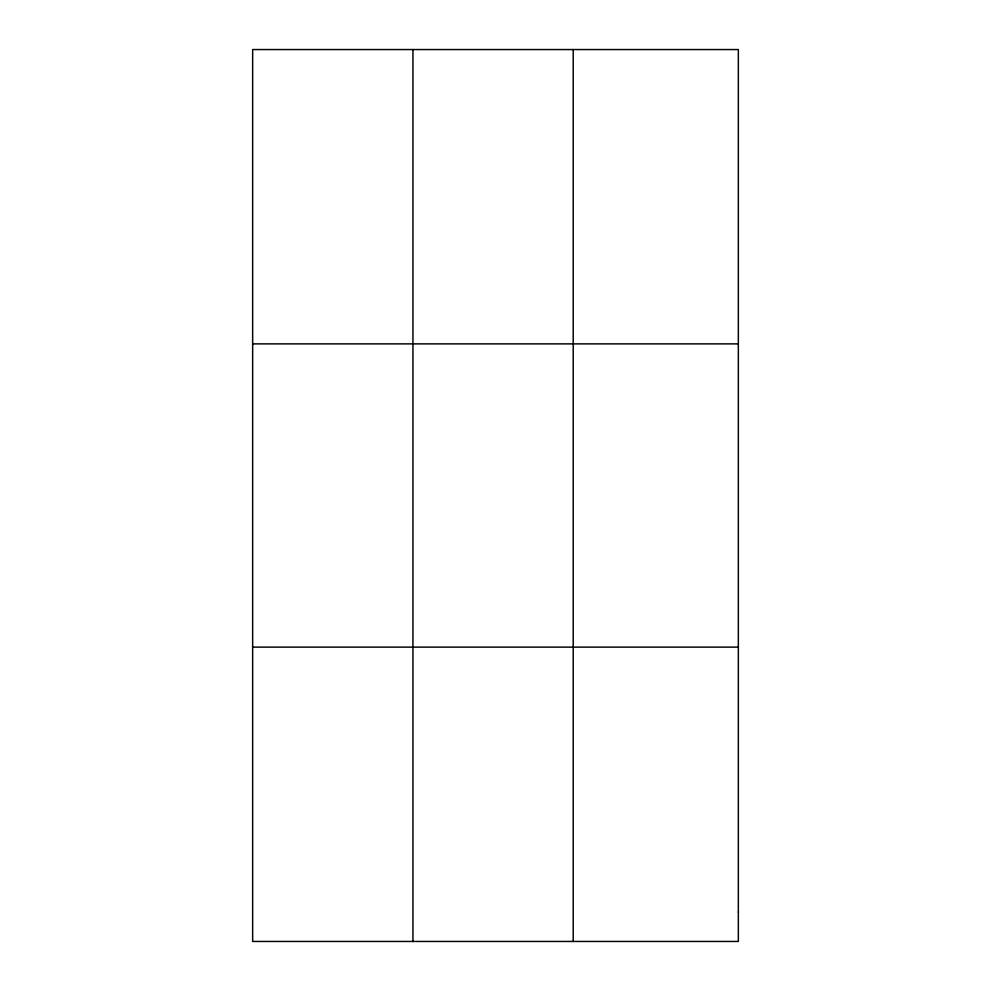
<?xml version="1.0" encoding="UTF-8"?>
<svg xmlns="http://www.w3.org/2000/svg" width="991" height="991" viewBox="0 0 991 991"><rect width="100%" height="100%" fill="white"/><g stroke="black" fill="none" stroke-linecap="round" stroke-linejoin="round"><path stroke-width="1.49" d="M412.937 49.55L412.937 941.45M573.207 49.55L573.207 941.45M252.655 343.877L738.345 343.877M252.655 647.123L738.345 647.123M738.345 912.017L738.345 941.45L252.655 941.45L252.655 49.55L738.345 49.55L738.345 912.017"/></g></svg>
